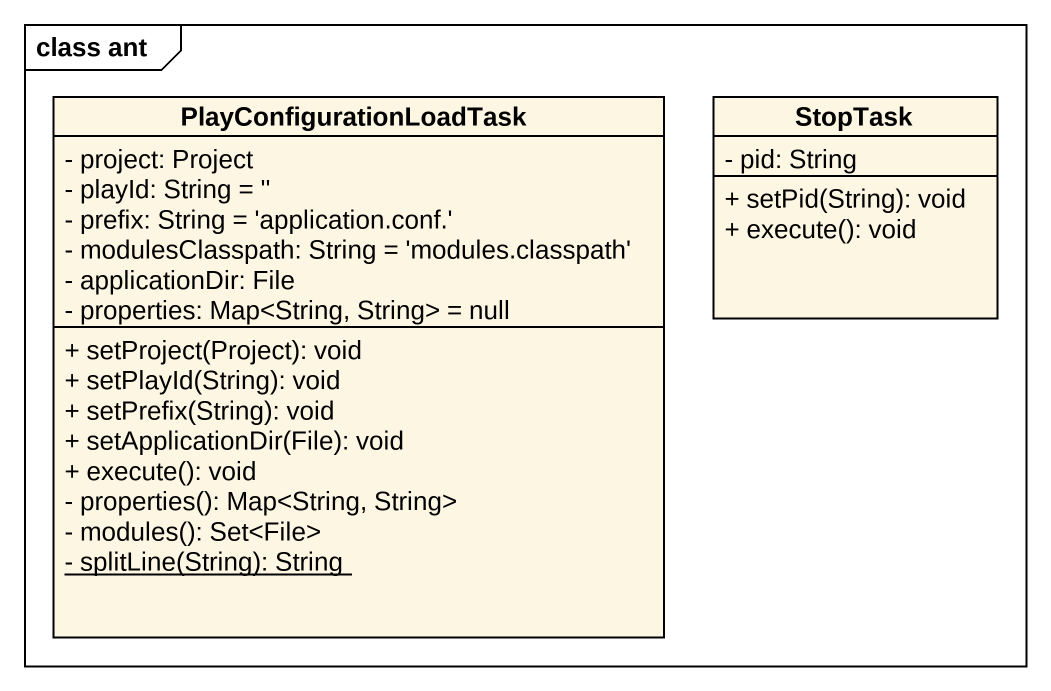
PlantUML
@startuml
mainframe class ant
hide circle
hide empty members
skinparam classAttributeIconSize 0
class PlayConfigurationLoadTask {
  - project: Project
  - playId: String = ''
  - prefix: String = 'application.conf.'
  - modulesClasspath: String = 'modules.classpath'
  - applicationDir: File
  - properties: Map<String, String> = null
  + setProject(Project): void
  + setPlayId(String): void
  + setPrefix(String): void
  + setApplicationDir(File): void
  + execute(): void
  - properties(): Map<String, String>
  - modules(): Set<File>
  {static} - splitLine(String): String
}
class StopTask {
  - pid: String
  + setPid(String): void
  + execute(): void
}
@enduml
